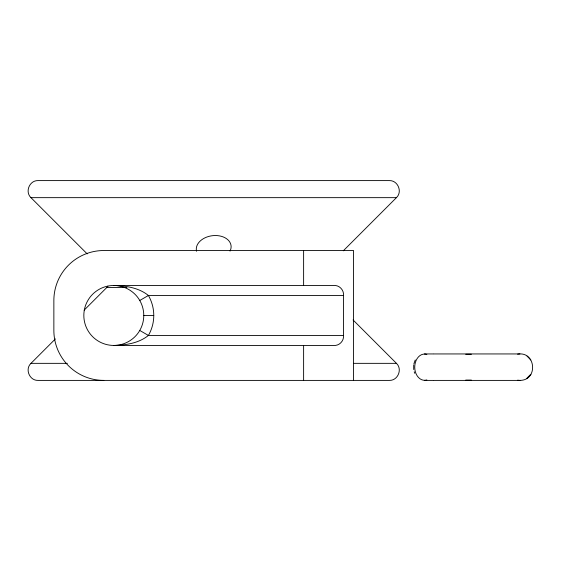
<?xml version="1.0" encoding="UTF-8"?>
<svg xmlns="http://www.w3.org/2000/svg" width="561" height="561" viewBox="0 0 561 561"><rect width="100%" height="100%" fill="white"/><g stroke="black" fill="none" stroke-linecap="round" stroke-linejoin="round"><path stroke-width="0.84" d="M343.577 335.443C344.012 340.99 339.237 346.046 333.592 345.436L113.806 345.436A29.971 29.971 0 0 1 83.834 315.464A29.971 29.971 0 0 1 113.806 285.493L333.592 285.493C339.237 284.883 344.012 289.946 343.577 295.486L343.577 335.443L148.413 335.443L139.759 330.45A29.971 29.971 0 0 0 139.759 300.479C134.584 291.341 124.318 285.388 113.806 285.493C125.811 285.71 138.791 287.716 148.413 295.486A39.95 39.95 0 0 1 153.77 315.478A39.957 39.957 0 0 1 148.413 335.443C138.791 343.213 125.811 345.218 113.806 345.436C124.318 345.548 134.584 339.587 139.759 330.45M413.695 364.818L413.695 369.524M413.913 363.675L415.245 359.973M343.283 250.823L396.424 197.654C402.714 191.89 397.896 180.284 389.39 180.6L38.022 180.6C29.516 180.291 24.726 191.848 30.96 197.654L87.186 253.881M55.413 338.9L30.988 363.346C24.698 369.11 29.516 380.716 38.022 380.4L389.39 380.4C397.903 380.709 402.686 369.152 396.459 363.346L353.065 319.952M84.129 310.177L106.737 287.562A9.993 9.993 0 0 0 107.908 286.159M139.759 300.479L148.413 295.486L343.577 295.486M465.714 354.272L471.387 354.264M471.387 380.078L465.714 380.078M517.586 354.166C535.811 350.842 538.462 380.337 519.942 380.4L433.835 380.4M30.96 197.654L396.459 197.654M106.737 287.562L126.898 287.562M143.777 315.464L153.763 315.464M424.404 353.949L433.387 353.942M433.835 353.942L519.942 353.942M30.96 363.346L67.411 363.346M353.458 363.346L396.459 363.346M424.404 380.4L433.387 380.4M517.586 380.183L519.942 380.4M527.031 356.102L530.811 359.938M414.74 373.289L414.214 371.789M353.57 380.4L353.57 250.529L103.813 250.529A49.95 49.95 0 0 0 53.863 300.479L53.863 330.45A49.95 49.95 0 0 0 103.813 380.4M303.62 250.529L303.62 285.493M303.62 345.436L303.62 380.4M196.574 251.272A17.496 12.265 -7.6 0 1 215.242 235.522A17.496 12.265 -7.6 0 1 230.024 251.111M426.851 379.944A13.134 9.825 90 0 1 414.733 367.175A13.134 9.825 90 0 1 426.851 354.405M530.79 374.411L527.003 378.247L530.79 374.411"/></g></svg>
